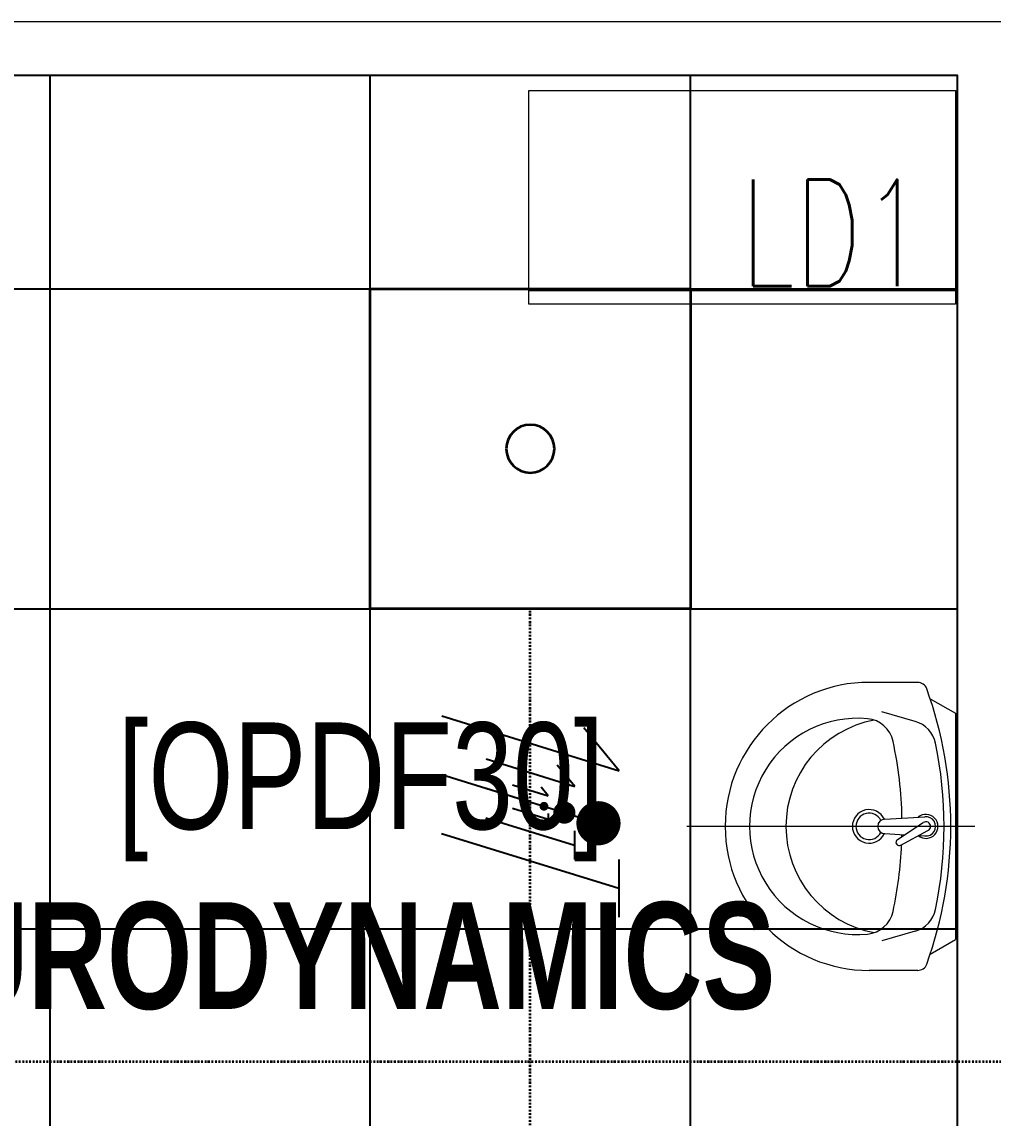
# Model space of a CAD drawing. Extents: x -12260 to 184725, y -29287 to 19916.
# Drawn here: x 36723 to 38543, y -4765 to -2710 of the extents above; entities that cross this region are included whole.
import ezdxf
from ezdxf import colors
from ezdxf.entities.mleader import LeaderData, LeaderLine
from ezdxf.enums import TextEntityAlignment as Align
from ezdxf.math import Vec2, Vec3

# ---------------------------------------------------------------- set-up
doc = ezdxf.new("R2010")
doc.units = 0
doc.header["$LTSCALE"] = 0.25
doc.linetypes.add('DASHDOT', pattern=[25.4, 12.7, -6.35, 0, -6.35])
for name, color, linetype, lineweight in [('01-First Floor-FUR$0$72_EGR_BASE_TEXT', 252, 'Continuous', 5), ('01-First Floor-FUR$0$LOADING', 253, 'Continuous', 5), ('01-First Floor-FUR$0$SANIT', 250, 'Continuous', 5), ('01-First Floor-FUR$0$Walls', 251, 'Continuous', 5), ('E-LITE-CIRC-NUMB', 6, 'Continuous', 25), ('E-LITE-CLNG', 150, 'Continuous', 35), ('E-LITE-CLNG-CNDT', 6, 'DASHDOT', 35), ('E-LITE-CTRL', 6, 'Continuous', 25), ('E-LITE-IDEN', 6, 'Continuous', 25), ('E-LITE-TEXT', 6, 'Continuous', 25), ('E-POWR-WIRE', 6, 'Continuous', 25), ('E-POWR-WIRE @ 100', 6, 'Continuous', 25), ('E-POWR-WIRE @ 20', 6, 'Continuous', 25), ('E-POWR-WIRE @ 50', 6, 'Continuous', 25)]:
    doc.layers.add(name, color=color, linetype=linetype, lineweight=lineweight)
doc.layers.add('01-First Floor-FUR$0$FALSE CEILING', color=251, linetype='Continuous')
doc.styles.add('01-First Floor-FUR$0$X3G_ENTITY_9EC9', font='swisscl.ttf', dxfattribs={"height": 0.2})
doc.styles.add('01-First Floor-FUR$0$X3G_ENTITY_9F38', font='swisscl.ttf', dxfattribs={"height": 0.2})
doc.styles.add('DC_Elc_Romans', font='elc_romans.shx', dxfattribs={"width": 0.7})
doc.styles.add('DC_SIMPLEX', font='SIMPLEX.shx', dxfattribs={"width": 0.7})

# ---------------------------------------------------------------- blocks, each defined once
blk = doc.blocks.new('DC_Arrow-ArrowEllipse')
at = {"color": 0}
blk.add_ellipse((0, 0), major_axis=(0.4, 0), ratio=0.4, dxfattribs=at)
at = {"color": 0, "ltscale": 0.5}
blk.add_solid([(-1.4, 0.167), (-0.4, 0), (-1.4, -0.167)], dxfattribs=at)
blk = doc.blocks.new('*U24')
blk.add_lwpolyline([(-300, 300), (-300, -300), (300, -300), (300, 300)], close=True)
blk.add_circle((0, 0), 45)
at = {"layer": 'E-LITE-CIRC-NUMB', "style": 'DC_SIMPLEX', "width": 0.7, "flags": 8}
blk.add_attdef('CIRCUIT', text='', height=200, rotation=0, dxfattribs=at).set_placement((-473.9, 300), align=Align.RIGHT)
at = {"layer": 'E-LITE-CTRL', "style": 'DC_SIMPLEX', "width": 0.7, "flags": 8}
blk.add_attdef('CONTROL', (1118.9, -935), '', height=200, rotation=360, dxfattribs=at)
at = {"layer": 'E-LITE-IDEN', "style": 'DC_SIMPLEX', "width": 0.7, "flags": 8}
blk.add_attdef('TYPE', (460.4, 457.6), '', height=200, rotation=360, dxfattribs=at)
blk = doc.blocks.new('*U40')
for p, q in [((-1.658, 1.617), (1.663, 0.587)), ((1.663, 0.587), (1.004, 1.389)), ((-1.66, 0.515), (1.66, -0.515)), ((-1.663, -0.587), (1.658, -1.617)), ((1.659, -1.078), (1.657, -2.157))]:
    blk.add_line(p, q)
at = {"const_width": 0.414}
blk.add_lwpolyline([(1.278, -0.19, 1), (1.277, -0.604, 1)], format="xyb", close=True, dxfattribs=at)
blk = doc.blocks.new('*U865')
at = {"layer": 'E-POWR-WIRE @ 100', "xscale": 100, "yscale": 100, "zscale": 100}
blk.add_blockref('*U40', (37676, -4172.3), dxfattribs=at)
at = {"layer": 'E-POWR-WIRE @ 20', "xscale": 20, "yscale": 20, "zscale": 20}
blk.add_blockref('*U40', (37676, -4172.3), dxfattribs=at)
at = {"layer": 'E-POWR-WIRE @ 50', "xscale": 50, "yscale": 50, "zscale": 50}
blk.add_blockref('*U40', (37676, -4172.3), dxfattribs=at)
blk = doc.blocks.new('01-First Floor-FUR$0$GF21027-P')
at = {"layer": '01-First Floor-FUR$0$LOADING'}
for p, q in [((0.4, 0.4), (-0.4, 0.4)), ((-0.4, 0.4), (-0.4, 0)), ((0.4, 0), (0.4, 0.4)), ((-0.4, 0.025), (0.4, 0.025)), ((-0.4, 0), (0.4, 0))]:
    blk.add_line(p, q, dxfattribs=at)
blk = doc.blocks.new('01-First Floor-FUR$0$lav-manta 60')
at = {"layer": '01-First Floor-FUR$0$SANIT'}
for p, q in [((0, 0.04), (0, -0.56)), ((-0.2658, -0.0529), (-0.2358, 0)), ((-0.2358, 0), (0.2358, 0)), ((0.2658, -0.0529), (0.2358, 0)), ((-0.015, -0.1473), (-0.0199, -0.064)), ((0.0274, -0.121), (-0.0078, -0.0673)), ((0.0389, -0.1142), (0.0087, -0.0575)), ((0.0191, -0.077), (0.0199, -0.064)), ((-0.3, -0.0789), (-0.3, -0.18)), ((-0.2185, -0.0841), (-0.2383, -0.1537)), ((0.2185, -0.0841), (0.2383, -0.1537)), ((0.3, -0.0789), (0.3, -0.18)), ((0.015, -0.1473), (0.0174, -0.1057))]:
    blk.add_line(p, q, dxfattribs=at)
for centre, radius, start, end in [((0, -0.8557), 0.8457, 70.1771, 109.8229), ((-0.1608, -0.1006), 0.06, 101.8086, 164.0794), ((0, -0.8696), 0.8457, 78.1914, 101.8086), ((0, -0.0617), 0.025, 320.7474, 220.368), ((0, -0.0617), 0.02, 353.2671, 186.682), ((0.1608, -0.1006), 0.06, 15.9206, 78.1914), ((-0.28, -0.0789), 0.02, 109.8229, 180), ((0, -0.0617), 0.00966, 25.4127, 215.9577), ((0.28, -0.0789), 0.02, 0, 70.1771), ((0, -0.9572), 0.8457, 91.1572, 102.0883), ((0, -0.9572), 0.8457, 88.5486, 88.844), ((0, -0.9572), 0.8457, 77.9117, 87.4274), ((-0.1645, -0.189), 0.06, 102.0883, 174.8142), ((0.0332, -0.1176), 0.00666, 210.6852, 30.6852), ((0.1645, -0.189), 0.06, 5.1858, 77.9117), ((0, -0.18), 0.035, 115.3106, 64.6894), ((0, -0.18), 0.0275, 117.1496, 62.8504), ((0, -0.1473), 0.015, 180, 0), ((0, -0.18), 0.3, 180, 0), ((0, -0.1282), 0.2252, 190.6097, 349.3903), ((0, -0.2039), 0.2252, 174.8142, 5.1858)]:
    blk.add_arc(centre, radius, start, end, dxfattribs=at)
blk = doc.blocks.new('01-First Floor-FUR')
at = {"layer": '01-First Floor-FUR$0$FALSE CEILING', "linetype": 'Continuous'}
for p, q in [((36776, -6810), (36776, -2810)), ((37376, -6810), (37376, -2810)), ((37976, -6810), (37976, -2810)), ((34976, -3210), (38476, -3210)), ((34976, -3810), (38476, -3810)), ((34976, -4410), (38476, -4410))]:
    blk.add_line(p, q, dxfattribs=at)
at = {"layer": '01-First Floor-FUR$0$FALSE CEILING'}
blk.add_lwpolyline([(34976, -2810), (38476, -2810), (38476, -6810), (34976, -6810)], close=True, dxfattribs=at)
at = {"layer": '01-First Floor-FUR$0$Walls'}
for p, q in [((42876, -2710), (34876, -2710)), ((38476, -2810), (34976, -2810)), ((38476, -2810), (38476, -6810))]:
    blk.add_line(p, q, dxfattribs=at)
at = {"layer": '01-First Floor-FUR$0$LOADING', "color": 1, "xscale": -1000, "yscale": 1000, "zscale": 1000, "rotation": 359.9999999790884}
blk.add_blockref('01-First Floor-FUR$0$GF21027-P', (38073.2, -3238.8, -0.1), dxfattribs=at)
at = {"layer": '01-First Floor-FUR$0$SANIT', "xscale": 900.000000000201, "yscale": 900.000000000201, "zscale": 900.000000000201, "rotation": 270}
blk.add_blockref('01-First Floor-FUR$0$lav-manta 60', (38473.2, -4217.9, -0.1), dxfattribs=at)
at = {"layer": '01-First Floor-FUR$0$72_EGR_BASE_TEXT', "char_height": 200, "attachment_point": 2}
for s, insert, style in [('[OPDF30]', (37358.7, -4023.1, 0), '01-First Floor-FUR$0$X3G_ENTITY_9F38'), ('{\\fSwis721 LtCn BT|b1|i0|c0|p34;URODYNAMICS}', (37361, -4360, 0), '01-First Floor-FUR$0$X3G_ENTITY_9EC9')]:
    blk.add_mtext(s, dxfattribs=dict(at, insert=insert, style=style))

msp = doc.modelspace()

# ---------------------------------------------------------------- linework, layer by layer
at = {"layer": 'E-LITE-CLNG-CNDT', "color": 1}
msp.add_lwpolyline([(39484.4, -3700), (39484.4, -4559.5, -0.414214), (39384.4, -4659.5), (24136.9, -4659.5, -0.414214), (24036.9, -4559.5), (24036.9, -4435.4, 0.28043), (23982.8, -4346.6), (23936.9, -4322.8)], format="xyb", dxfattribs=at)
at = {"layer": 'E-LITE-CLNG-CNDT'}
msp.add_lwpolyline([(37676, -5610), (37676, -3810)], dxfattribs=at)

# ---------------------------------------------------------------- block references
at = {"layer": 'E-LITE-CLNG'}
ref = msp.add_blockref('*U24', (37676, -3510), dxfattribs=dict(at, xscale=-1))
ref.add_attrib('TYPE', 'LD1', (38069.5, -3205.5), dxfattribs={"layer": 'E-LITE-IDEN', "height": 200, "rotation": 0, "style": 'DC_SIMPLEX', "width": 0.7, "flags": 8})
at = {"layer": 'E-LITE-CLNG-CNDT'}
msp.add_blockref('01-First Floor-FUR', (0, 0), dxfattribs=at)
at = {"layer": 'E-POWR-WIRE'}
msp.add_blockref('*U865', (0, 0), dxfattribs=at)

# ---------------------------------------------------------------- leaders
at = {"layer": 'E-LITE-TEXT'}
ml = msp.add_multileader_mtext('Standard', dxfattribs=at)
ml.set_content('TO LP-F1/L17', color=256, style='DC_Elc_Romans')
ml.set_leader_properties(color=45)
ml.set_arrow_properties(name='DC_Arrow-ArrowEllipse')
ml.build(insert=Vec2(0, 0))
ml.multileader.update_dxf_attribs({"dogleg_length": 2, "arrow_head_size": 200, "scale": 100})
ctx = ml.context
ctx.base_point, ctx.scale, ctx.char_height, ctx.arrow_head_size, ctx.landing_gap_size, ctx.plane_origin = Vec3(36488.5, -2521.3, 0), 100, 200, 200, 200, Vec3(27494.8, -530.3, 0)
notes = []
notes.append((ctx, [(0, (1, 1, 0), (36288.5, -2521.3, 0), (1, 0), 200, [(0, [(35471.7, -2806.8, 0)], 0, [])])]))
ctx.mtext.insert, ctx.mtext.flow_direction = Vec3(36688.5, -2388, 0), 5
ml = msp.add_multileader_mtext('Standard', dxfattribs=at)
ml.set_content('U10 TO U20 DOWN TO GF ', color=256, style='DC_Elc_Romans')
ml.set_leader_properties(color=45)
ml.set_arrow_properties(name='DC_Arrow-ArrowEllipse')
ml.build(insert=Vec2(0, 0))
ml.multileader.update_dxf_attribs({"dogleg_length": 2, "arrow_head_size": 200, "scale": 100})
ctx = ml.context
ctx.base_point, ctx.scale, ctx.char_height, ctx.arrow_head_size, ctx.landing_gap_size, ctx.plane_origin = Vec3(24592.7, -3168.3), 100, 200, 200, 200, Vec3(8849.4, -2456)
notes.append((ctx, [(0, (1, 1, 0), (24392.7, -3168.3), (1, 0), 200, [(0, [(24016.2, -4128)], 0, [])])]))
ctx.mtext.insert, ctx.mtext.width, ctx.mtext.flow_direction = Vec3(24792.7, -3068.3), 1599.322, 5
for ctx, leaders in notes:
    for number, flags, end, landing, length, lines in leaders:
        leader = LeaderData()
        leader.index, (leader.has_last_leader_line, leader.has_dogleg_vector, leader.attachment_direction) = number, flags
        leader.last_leader_point, leader.dogleg_vector, leader.dogleg_length = Vec3(end), Vec3(landing), length
        for number, points, colour, breaks in lines:
            line = LeaderLine()
            line.index, line.vertices, line.color, line.breaks = number, Vec3.list(points), colors.encode_raw_color(colour), breaks
            leader.lines.append(line)
        ctx.leaders.append(leader)

doc.saveas('drawing.dxf')
